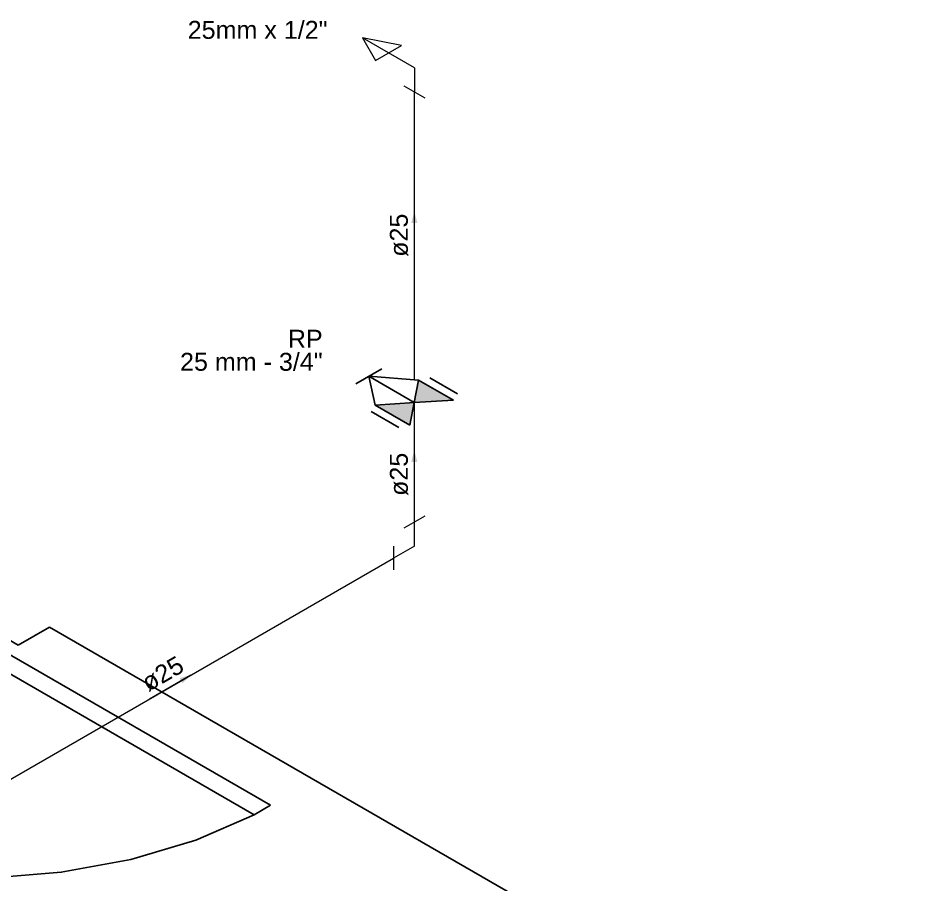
# Model space of a CAD drawing. Header units: millimetres. Extents: x 40 to 499, y -93 to 187.
# Drawn here: x 204.35 to 211.82, y 61.41 to 68.65 of the extents above; entities that cross this region are included whole.
import ezdxf

# ---------------------------------------------------------------- set-up
doc = ezdxf.new("R2010")
doc.units = ezdxf.units.MM
doc.header["$MEASUREMENT"] = 0
for name, color, linetype in [('. Layaot', 8, 'Continuous'), ('Simbolos', 5, 'Continuous'), ('Simbolos_int', 2, 'Continuous')]:
    doc.layers.add(name, color=color, linetype=linetype)
for name, color, linetype, lineweight in [('AF-Condutos', 4, 'Continuous', 5), ('AF-Conexões', 9, 'Continuous', 5), ('AF-Sentido conduto', 9, 'Continuous', 5), ('AF-Textos conduto', 7, 'Continuous', 5), ('Textos', 7, 'Continuous', 5)]:
    doc.layers.add(name, color=color, linetype=linetype, lineweight=lineweight)
doc.styles.add('Arial', font='arial.ttf')

msp = doc.modelspace()

# ---------------------------------------------------------------- hatches: boundary and pattern name
at = {"layer": 'AF-Sentido conduto', "linetype": 'Continuous'}
for points in [[(207.6656, 67.0367), (207.6397, 66.9401), (207.6915, 66.9401)], [(207.6656, 65.0367), (207.6397, 64.9401), (207.6915, 64.9401)], [(205.7986, 63.1588), (205.702, 63.1329), (205.7279, 63.0881)]]:
    msp.add_hatch(color=1, dxfattribs=at).paths.add_polyline_path(points)
at = {"layer": 'Simbolos', "linetype": 'Continuous'}
for points in [[(207.6651, 65.437), (207.9927, 65.4578), (207.7017, 65.6258)], [(207.629, 65.2478), (207.338, 65.4158), (207.6651, 65.437)]]:
    msp.add_hatch(color=256, dxfattribs=at).paths.add_polyline_path(points)

# ---------------------------------------------------------------- linework, layer by layer
at = {"layer": '. Layaot'}
for p, q in [((203.8334, 63.7077), (204.3531, 63.4077)), ((203.9011, 63.5486), (206.4645, 62.0686)), ((204.3531, 63.4077), (204.6159, 63.5594)), ((204.6159, 63.5594), (209.8115, 60.5598)), ((203.7625, 63.4686), (206.326, 61.9886)), ((206.326, 61.9886), (206.4645, 62.0686))]:
    msp.add_line(p, q, dxfattribs=at)
msp.add_lwpolyline([(201.3377, 62.0686), (201.8045, 61.8415), (202.3305, 61.6627), (202.9009, 61.5373), (203.4996, 61.4687), (204.1097, 61.4589), (204.7141, 61.5082), (205.2957, 61.6152), (205.8381, 61.7768), (206.326, 61.9886)], dxfattribs=at)
msp.add_circle((169.9457, 37.0375), 130.1832)
at = {"layer": 'AF-Condutos'}
for p, q in [((207.6656, 65.6285), (207.6656, 68.0367)), ((207.6656, 64.4367), (207.6656, 65.4367)), ((203.7585, 61.9809), (207.4924, 64.1367))]:
    msp.add_line(p, q, dxfattribs=at)
at = {"layer": 'AF-Conexões', "color": 5}
for p, q in [((207.6656, 68.2367), (207.2326, 68.4867)), ((207.2326, 68.4867), (207.3409, 68.2992)), ((207.5574, 68.4242), (207.2326, 68.4867)), ((207.3409, 68.2992), (207.5574, 68.4242)), ((207.6656, 68.2367), (207.6656, 68.0367)), ((207.579, 68.0867), (207.7522, 67.9867)), ((207.7522, 64.4867), (207.579, 64.3867)), ((207.6656, 64.2367), (207.6656, 64.4367)), ((207.4924, 64.2367), (207.4924, 64.0367)), ((207.6656, 64.2367), (207.4924, 64.1367))]:
    msp.add_line(p, q, dxfattribs=at)
at = {"layer": 'AF-Sentido conduto', "color": 1}
for points in [[(207.6656, 66.6367), (207.6656, 67.0367)], [(207.6656, 64.6367), (207.6656, 65.0367)], [(205.4522, 62.9588), (205.7986, 63.1588)]]:
    msp.add_lwpolyline(points, dxfattribs=at)
at = {"layer": 'Simbolos', "color": 5}
for p, q in [((207.3938, 65.7196), (207.1756, 65.5936)), ((207.2847, 65.6566), (207.7017, 65.6258)), ((207.2847, 65.6566), (207.338, 65.4158)), ((207.6651, 65.437), (207.2847, 65.6566)), ((207.7017, 65.6258), (207.6651, 65.437)), ((207.9927, 65.4578), (207.7017, 65.6258)), ((207.338, 65.4158), (207.6656, 65.4367)), ((207.629, 65.2478), (207.338, 65.4158)), ((207.629, 65.2478), (207.6651, 65.437)), ((207.9927, 65.4578), (207.6651, 65.437))]:
    msp.add_line(p, q, dxfattribs=at)
at = {"layer": 'Simbolos_int'}
for p, q in [((208.0272, 65.5107), (207.7944, 65.6451)), ((207.5374, 65.2279), (207.3046, 65.3623))]:
    msp.add_line(p, q, dxfattribs=at)

# ---------------------------------------------------------------- texts
at = {"layer": 'AF-Textos conduto', "char_height": 0.15, "width": 0.722104, "attachment_point": 8, "line_spacing_factor": 0.6, "style": 'Arial'}
for insert, rotation in [((207.6151, 66.8367), 90.00021), ((207.6151, 64.8367), 90.00021), ((205.6002, 63.1025), 30.00007)]:
    msp.add_mtext('ø25', dxfattribs=dict(at, insert=insert, rotation=rotation))
at = {"layer": 'Textos', "char_height": 0.15, "attachment_point": 9, "line_spacing_factor": 0.6, "style": 'Arial'}
for s, insert, width in [('25mm x 1/2"', (206.9402, 68.4772), 2.338034), ('RP', (206.8993, 65.8959), 0.582393), ('25 mm - 3/4"', (206.8993, 65.7009), 2.384223)]:
    msp.add_mtext(s, dxfattribs=dict(at, insert=insert, width=width))

doc.saveas('drawing.dxf')
